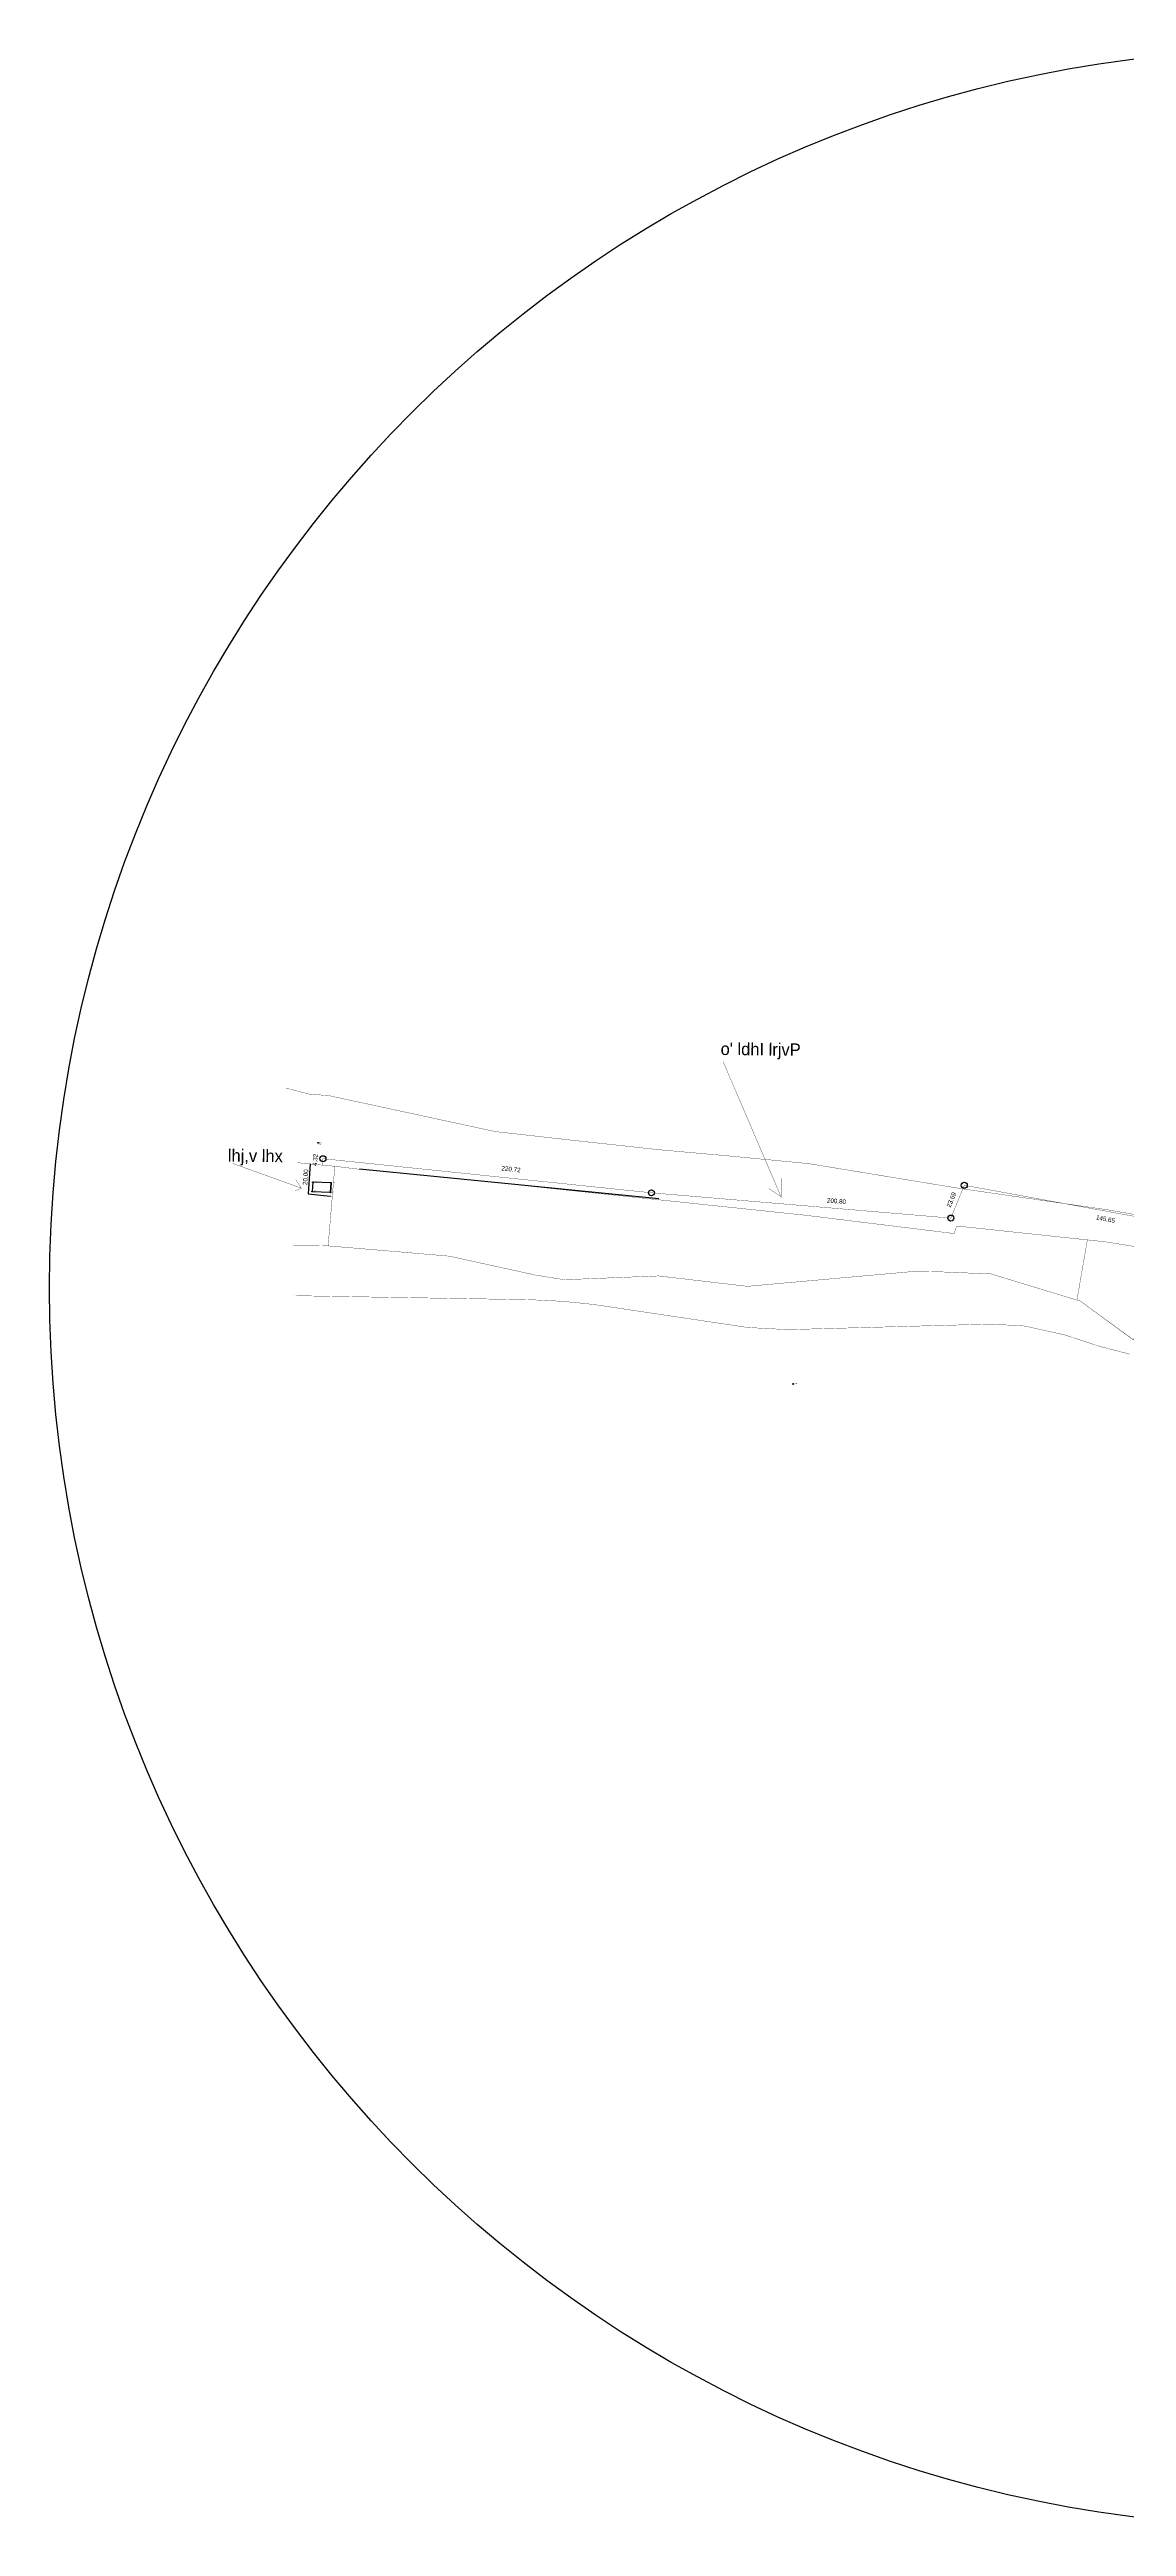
# Model space of a CAD drawing. Header units: inches. Extents: x 155688 to 157349, y 190936 to 192590.
# Drawn here: x 155688 to 156408, y 190936 to 192590 of the extents above; entities that cross this region are included whole.
import ezdxf

# ---------------------------------------------------------------- set-up
doc = ezdxf.new("R2010")
doc.units = ezdxf.units.IN
doc.header["$MEASUREMENT"] = 0
doc.header["$PDMODE"] = 32
doc.header["$PDSIZE"] = 0.5
doc.linetypes.add('DASHED_LINE', pattern=[0.75, 0.5, -0.25])
for name, color, linetype in [('NUMBERS', 1, 'Continuous'), ('Points', 7, 'Continuous'), ('TEXT', 7, 'Continuous')]:
    doc.layers.add(name, color=color, linetype=linetype)
doc.styles.add('ST1', font='arabi4.shx', dxfattribs={"bigfont": 'bigfont.shx'})
doc.styles.get("Standard").update_dxf_attribs({"font": 'arial.ttf'})
doc.dimstyles.new('1-250', dxfattribs={"dimtxt": 3, "dimasz": 0.18, "dimexe": 0.18, "dimexo": 0.0625, "dimgap": 0.09, "dimtad": 0, "dimzin": 0, "dimdsep": 46, "dimtxsty": 'Standard', "dimcen": 0.09, "dimse1": 1, "dimse2": 1, "dimsd1": 1, "dimsd2": 1, "dimadec": 0, "dimazin": 0, "dimtfac": 1, "dimtix": 1, "dimtmove": 2, "dimatfit": 3, "dimfxl": 1, "dimtolj": 1, "dimtzin": 0, "dimarcsym": 0})

# ---------------------------------------------------------------- blocks, each defined once
blk = doc.blocks.new('*D132')
at = {"layer": 'DEFPOINTS', "color": 0, "transparency": 16777216}
for p in [(155862.1, 191846), (155858.2, 191826.2), (155860.7, 191826)]:
    blk.add_point(p, dxfattribs=at)
at = {"color": 0, "transparency": 16777216, "insert": (155859, 191837.2), "char_height": 3, "attachment_point": 5, "rotation": 85.9858}
blk.add_mtext('\\A1;20.00', dxfattribs=at)
blk = doc.blocks.new('*D146')
at = {"layer": 'DEFPOINTS', "color": 0, "transparency": 16777216}
for p in [(156298.3, 191826.6), (156299.2, 191831.8), (156442.5, 191805.6)]:
    blk.add_point(p, dxfattribs=at)
at = {"color": 0, "transparency": 16777216, "insert": (156393.6, 191809.2), "char_height": 3, "attachment_point": 5, "rotation": 349.6504}
blk.add_mtext('\\A1;145.65', dxfattribs=at)
blk = doc.blocks.new('*D147')
at = {"layer": 'DEFPOINTS', "color": 0, "transparency": 16777216}
for p in [(156295.2, 191833.4), (156299.2, 191831.8), (156290.2, 191809.8)]:
    blk.add_point(p, dxfattribs=at)
at = {"color": 0, "transparency": 16777216, "insert": (156290.6, 191822.1), "char_height": 3, "attachment_point": 5, "rotation": 67.6902}
blk.add_mtext('\\A1;23.69', dxfattribs=at)
blk = doc.blocks.new('*D148')
at = {"layer": 'DEFPOINTS', "color": 0, "transparency": 16777216}
for p in [(156090.1, 191826.7), (156090.6, 191831.6), (156290.2, 191809.8)]:
    blk.add_point(p, dxfattribs=at)
at = {"color": 0, "transparency": 16777216, "insert": (156213.8, 191821.2), "char_height": 3, "attachment_point": 5, "rotation": 355.1758}
blk.add_mtext('\\A1;200.80', dxfattribs=at)
blk = doc.blocks.new('*D149')
at = {"layer": 'DEFPOINTS', "color": 0, "transparency": 16777216}
for p in [(155871.2, 191855.5), (155870.6, 191849.5), (156090.1, 191826.7)]:
    blk.add_point(p, dxfattribs=at)
at = {"color": 0, "transparency": 16777216, "insert": (155996.3, 191842.5), "char_height": 3, "attachment_point": 5, "rotation": 354.0743}
blk.add_mtext('\\A1;220.72', dxfattribs=at)
blk = doc.blocks.new('*D150')
at = {"layer": 'DEFPOINTS', "color": 0, "transparency": 16777216}
for p in [(155865.2, 191845.5), (155870.3, 191845.2), (155870.6, 191849.5)]:
    blk.add_point(p, dxfattribs=at)
at = {"color": 0, "transparency": 16777216, "insert": (155865.4, 191848.7), "char_height": 3, "attachment_point": 5, "rotation": 86.2717}
blk.add_mtext('\\A1;4.32', dxfattribs=at)
blk = doc.blocks.new('POINTNAMEBLOCK')
blk.add_point((0, 0))
for tag, p, height in [('POINT_NUMBER', (0, 0), 5), ('ELEVATION', (0, -1), 0.5), ('FEATURE_CODE', (0, -2), 0.5)]:
    blk.add_attdef(tag, p, '', height=height)

msp = doc.modelspace()

# ---------------------------------------------------------------- linework, layer by layer
at = {"color": 1}
for p, q in [((155862.087, 191845.968), (155860.687, 191826.017)), ((155860.687, 191826.017), (155875.605, 191824.453))]:
    msp.add_line(p, q, dxfattribs=at)
at = {"linetype": 'Continuous'}
for p, q in [((155994.29, 191832.66), (155894.97, 191842.44)), ((156095.01, 191822.75), (155994.29, 191832.66))]:
    msp.add_line(p, q, dxfattribs=at)
at = {"color": 4, "linetype": 'Continuous'}
for p, q in [((155863.81, 191833.83), (155863.45, 191827.61)), ((155863.45, 191827.61), (155875.68, 191827.06)), ((155876.01, 191833.32), (155863.81, 191833.83)), ((155875.68, 191827.06), (155876.01, 191833.32))]:
    msp.add_line(p, q, dxfattribs=at)
at = {"color": 1, "linetype": 'DASHED_LINE', "ltscale": 10, "const_width": 0.2}
msp.add_lwpolyline([(155870.321, 191845.207), (155870.602, 191849.517), (156090.144, 191826.73), (156290.235, 191809.843), (156299.228, 191831.759), (156442.51, 191805.592), (156603.919, 191762.211), (156787.83, 191716.007), (157060.946, 191650.833), (157110.064, 191641.226), (157110.594, 191702.812), (157110.594, 191702.812), (157118.165, 191798.599), (157127.629, 191961.606)], dxfattribs=at)
at = {"color": 2, "const_width": 0.2}
for points in [[(156138.026, 191914.35), (156176.768, 191824.083), (156176.873, 191836.42)], [(155810.322, 191846.352), (155856.21, 191829.831), (155852.499, 191835.395)], [(155870.321, 191845.207), (155870.602, 191849.517), (155882.264, 191848.307), (155904.395, 191846.01), (155918.352, 191844.561), (156052.153, 191830.673), (156090.144, 191826.73), (156290.235, 191809.843), (156299.228, 191831.759), (156442.51, 191805.592), (156603.919, 191762.211), (156787.83, 191716.007), (157047.29, 191654.092), (157044.018, 191639.451)], [(155856.21, 191829.831), (155852.045, 191827.977)], [(156176.768, 191824.083), (156168.522, 191829.591)], [(155849.991, 191791.64), (155872.891, 191791.376), (155899.617, 191789.13), (155926.343, 191786.884), (155954.963, 191784.41), (155983.765, 191778.105), (156012.566, 191771.801), (156031.884, 191768.671), (156063.374, 191769.939), (156094.863, 191771.207), (156124.544, 191767.732), (156154.226, 191764.257), (156209.868, 191769.232), (156265.51, 191774.207), (156282.17, 191773.971), (156317.164, 191772.519), (156376.784, 191754.358), (156411.977, 191728.647)], [(156409.897, 191718.933), (156389.911, 191724.078), (156366.284, 191731.836), (156339.807, 191737.702), (156317.42, 191739.051), (156181.26, 191735.337), (156154.545, 191736.769), (156051.134, 191752.202), (156030.617, 191754.262), (156009.767, 191755.299), (155870.125, 191757.677), (155851.309, 191758.037)]]:
    msp.add_lwpolyline(points, dxfattribs=at)
at = {"color": 3, "const_width": 0.2}
for points in [[(157114.785, 191650.338), (157037.424, 191666.396), (156982.493, 191680.238), (156885.134, 191701.385), (156788.255, 191726.034), (156742.329, 191736.344), (156690.067, 191748.726), (156593.186, 191772.434), (156494.996, 191796.578), (156443.587, 191806.85), (156395.481, 191815.301), (156296.374, 191829.607), (156195.273, 191846.216), (156139.738, 191851.552), (156095.688, 191855.457), (156039.419, 191861.597), (155985.776, 191867.634), (155874.86, 191891.574), (155861.018, 191892.741), (155845.868, 191896.693)], [(155862.087, 191845.968), (155853.627, 191846.855)], [(155860.506, 191826.031), (155862.087, 191845.968)], [(155862.087, 191845.968), (155878.554, 191844.446)], [(156393.307, 191794.017), (156294.166, 191804.565), (156292.405, 191799.513), (156193.153, 191811.727), (156094.052, 191822.173), (155994.401, 191832.648), (155894.636, 191842.495), (155878.554, 191844.446), (155874.086, 191791.275)], [(155860.506, 191826.031), (155876.853, 191824.207)], [(156422.932, 191789.289), (156393.307, 191794.017), (156381.457, 191795.284), (156374.507, 191755.08), (156376.784, 191754.358), (156412.414, 191728.442), (156422.932, 191789.289)]]:
    msp.add_lwpolyline(points, dxfattribs=at)
at = {"elevation": 0.209}
msp.add_lwpolyline([(155876.035, 191833.341), (155875.68, 191827.06)], dxfattribs=at)
at = {"color": 3}
msp.add_circle((156515.123, 191763.142), 827.23, dxfattribs=at)
at = {"color": 2}
for centre in [(155870.602, 191849.517), (156090.144, 191826.73), (156299.228, 191831.759), (156290.235, 191809.843)]:
    msp.add_circle(centre, 2, dxfattribs=at)
at = {"layer": 'Points'}
for p in [(155863.45, 191827.61), (155863.81, 191833.83), (155875.68, 191827.06), (155876.01, 191833.32), (156184.8, 191699.02)]:
    msp.add_point(p, dxfattribs=at)

# ---------------------------------------------------------------- block references
ref = msp.add_blockref('POINTNAMEBLOCK', (155867.406, 191860.104, 95.176), dxfattribs=at)
ref.add_attrib('POINT_NUMBER', '3', (155867.656, 191860.854, 95.176), dxfattribs={"height": 0.5})
ref.add_attrib('ELEVATION', '95.176', (155867.656, 191859.854, 95.176), dxfattribs={"height": 0.5})
ref.add_attrib('FEATURE_CODE', 'level', (155867.656, 191858.854, 95.176), dxfattribs={"height": 0.5})

# ---------------------------------------------------------------- texts
at = {"layer": 'NUMBERS'}
for s, p in [(' 13 ', (155864.45, 191827.61)), (' 12 ', (155864.81, 191833.83)), (' 14 ', (155876.68, 191827.06)), (' 11 ', (155877.01, 191833.32)), (' 500 ', (156185.8, 191699.02))]:
    msp.add_text(s, height=0.7, dxfattribs=at).set_placement(p)
at = {"layer": 'TEXT', "lineweight": 18, "style": 'ST1'}
for s, height, p in [("o' ldhI lrjvP", 8.23432, (156136.337, 191918.809)), ('lhj,v lhx', 8.2343, (155807.04, 191847.567))]:
    msp.add_text(s, height=height, rotation=359.35322, dxfattribs=at).set_placement(p)

# ---------------------------------------------------------------- dimensions: what is measured, and where the dimension line sits
at = {"color": 2}
for base, p1, p2, angle, picture, middle in [((155865.194, 191845.541), (155870.602, 191849.517), (155870.321, 191845.207), 266.271744, '*D150', (155865.398, 191848.674)), ((155871.221, 191855.483), (156090.144, 191826.73), (155870.602, 191849.517), 174.074284, '*D149', (155996.296, 191842.501)), ((156090.552, 191831.562), (156290.235, 191809.843), (156090.144, 191826.73), 175.175791, '*D148', (156213.759, 191821.164)), ((156295.201, 191833.411), (156290.235, 191809.843), (156299.228, 191831.759), 67.690162, '*D147', (156290.557, 191822.094)), ((156298.283, 191826.582), (156442.51, 191805.592), (156299.228, 191831.759), 169.650417, '*D146', (156393.641, 191809.167))]:
    dim = msp.add_linear_dim(base=base, p1=p1, p2=p2, angle=angle, dimstyle='1-250', dxfattribs=at)
    dim.commit()
    dim.dimension.update_dxf_attribs({"geometry": picture, "text_midpoint": middle, "dimtype": 161})
at = {"color": 3}
dim = msp.add_linear_dim(base=(155858.241, 191826.189), p1=(155862.087, 191845.968), p2=(155860.687, 191826.017), angle=265.985824, dimstyle='1-250', dxfattribs=at)
dim.commit()
dim.dimension.update_dxf_attribs({"geometry": '*D132', "text_midpoint": (155859.017, 191837.244), "dimtype": 161})

doc.saveas('drawing.dxf')
